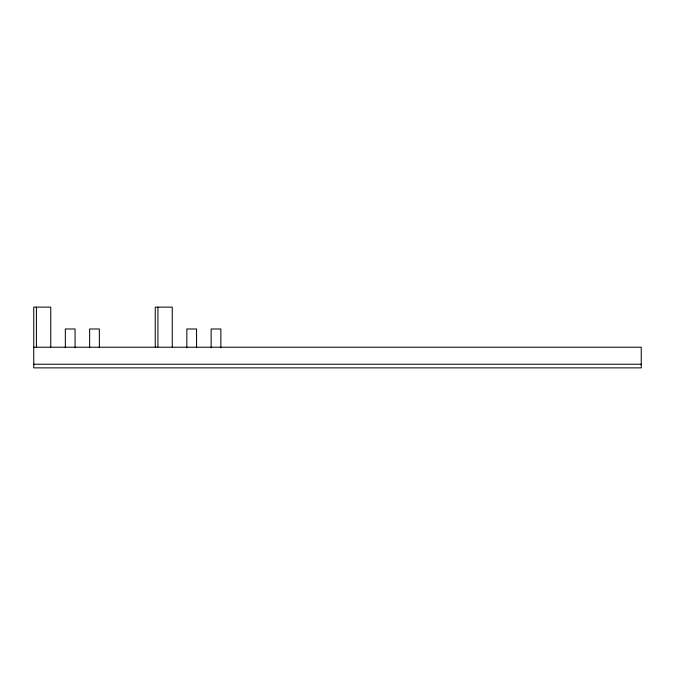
<?xml version="1.0" encoding="UTF-8"?>
<svg xmlns="http://www.w3.org/2000/svg" width="675" height="675" viewBox="0 0 675 675"><rect width="100%" height="100%" fill="white"/><g stroke="black" fill="none" stroke-linecap="round" stroke-linejoin="round"><path stroke-width="1.01" d="M33.75 347.22L641.25 347.22L641.25 367.875L33.75 367.875L33.75 307.125L50.76 307.125L50.76 346.925M33.75 364.23L641.25 364.23M220.86 347.743L220.86 328.995L211.14 328.995L211.14 347.743M196.56 347.743L196.56 328.995L186.84 328.995L186.84 347.743M172.26 346.925L172.26 307.125L155.25 307.125L155.25 346.925M157.925 307.125L157.925 346.925M99.36 347.743L99.36 328.995L89.64 328.995L89.64 347.743M75.06 347.743L75.06 328.995L65.34 328.995L65.34 347.743M36.425 307.125L36.425 346.925"/></g></svg>
